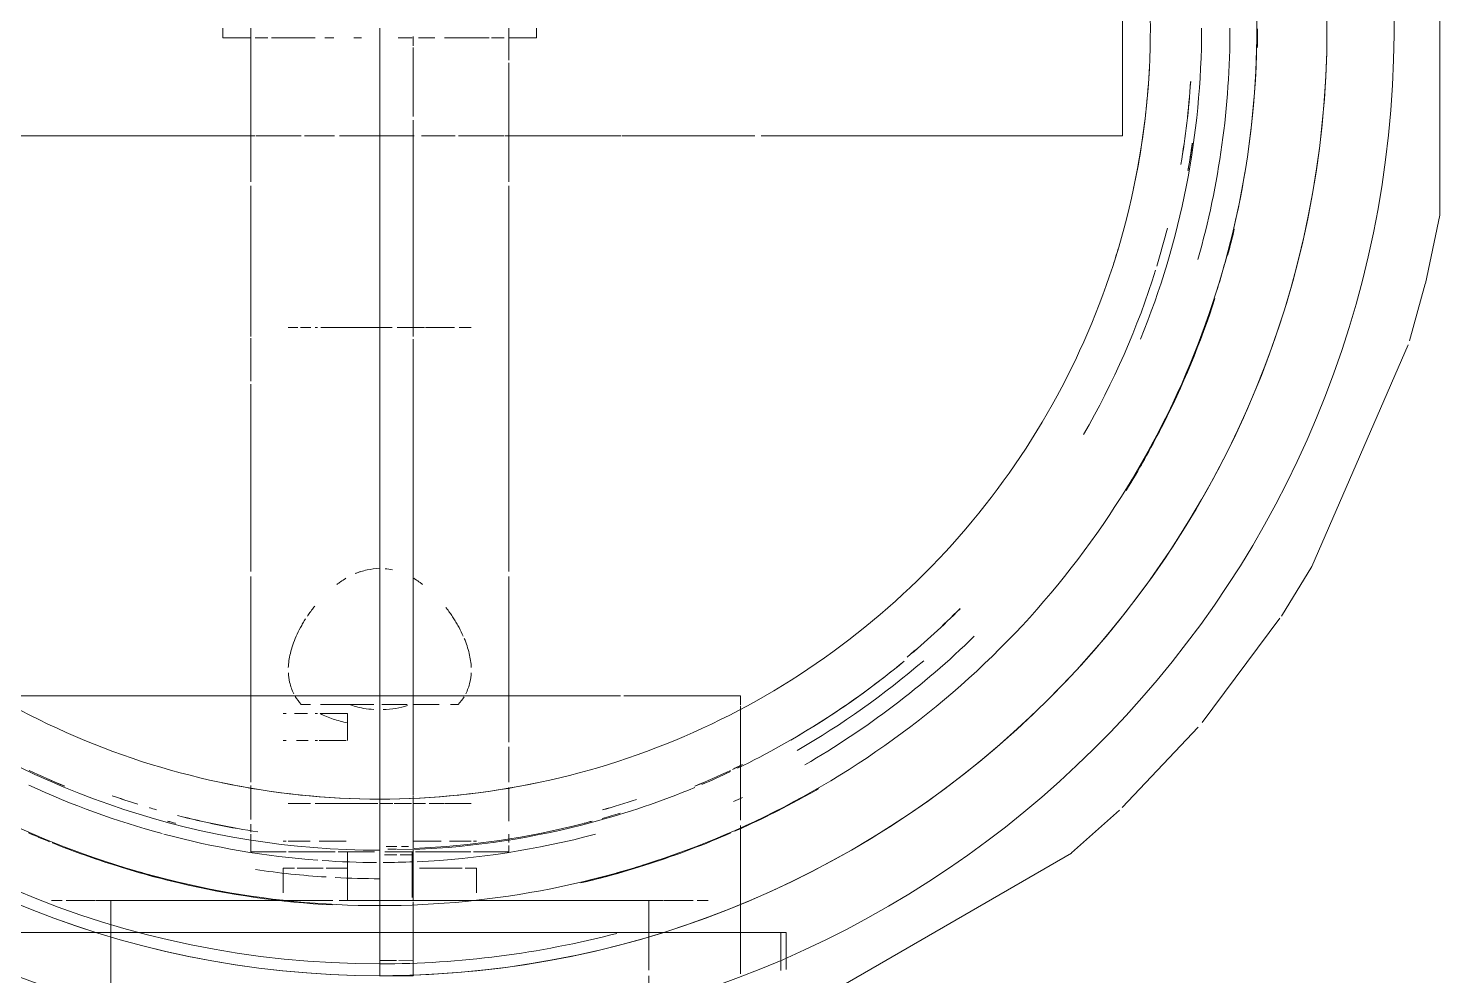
# Model space of a CAD drawing. Header units: metres. Extents: x 147 to 427, y -16 to 162.
# Drawn here: x 150.1101 to 150.2412, y 96.014 to 96.1019 of the extents above; entities that cross this region are included whole.
import ezdxf

# ---------------------------------------------------------------- set-up
doc = ezdxf.new("R2010")
doc.units = ezdxf.units.M
doc.layers.add('P-PIPE', color=7, linetype='Continuous', lineweight=5)
doc.layers.add('P-SANR-FIXT', color=7, linetype='Continuous', lineweight=5)

# ---------------------------------------------------------------- blocks, each defined once
blk = doc.blocks.new('Bomba Jacuzzi1 - 15B-T 1_1_2CV TRIF_220_380V _1 1_2CV_-2414014-RESERVATÓRIOS TÉRREO')
at = {"layer": 'P-SANR-FIXT', "color": 254, "lineweight": 15, "true_color": 0xd3d3d3}
for p, q in [((-0.084, 0.01653), (-0.084, 0.03775)), ((-0.088, 0), (-0.088, -0.00311)), ((-0.08635, -0.00311), (-0.088, -0.00311)), ((-0.088, -0.00311), (-0.088, -0.00311)), ((-0.084, -0.03775), (-0.084, -0.01653)), ((-0.084, -0.0335), (-0.07947, -0.0335)), ((-0.09397, -0.0342), (-0.07661, -0.06427)), ((-0.08753, -0.03725), (-0.084, -0.03725)), ((-0.08743, -0.03775), (-0.084, -0.03775)), ((-0.0766, -0.06428), (-0.07264, -0.06871)), ((-0.07239, -0.06897), (-0.06491, -0.07603)), ((-0.06447, -0.0764), (-0.0548, -0.08363)), ((-0.05461, -0.08376), (-0.05, -0.0866)), ((-0.05, -0.0866), (-0.0294, -0.09555)), ((-0.02904, -0.09566), (-0.02374, -0.09713)), ((-0.02371, -0.09714), (-0.01737, -0.09848))]:
    blk.add_line(p, q, dxfattribs=at)
at = {"layer": 'P-SANR-FIXT', "color": 7, "lineweight": 15, "true_color": 0xfafafa}
for p, q in [((-0.01, 0.03483), (-0.01, 0.03131)), ((-0.01, 0.03084), (-0.01, 0.02249)), ((-0.01, 0.0222), (-0.01, 0.01354)), ((-0.07392, 0.01198), (-0.07467, 0.01198)), ((-0.05094, 0.01198), (-0.062, 0.01198)), ((-0.03305, 0.01198), (-0.05047, 0.01198)), ((-0.02879, 0.01198), (-0.03278, 0.01198)), ((-0.01466, 0.01198), (-0.02865, 0.01198)), ((-0.01, 0.01198), (-0.01428, 0.01198)), ((-0.01, 0.01303), (-0.01, 0.01176)), ((-0.0765, 0.00669), (-0.0765, 0.00539)), ((-0.0755, 0.00757), (-0.0755, 0.00664)), ((-0.0765, 0.00501), (-0.0765, 0.00413)), ((-0.0765, 0.00388), (-0.0765, 0.0031)), ((-0.0765, 0.00102), (-0.0765, 0.003)), ((-0.0765, 0.00102), (-0.0765, 0.003)), ((-0.07899, 0), (-0.081, 0)), ((-0.07678, -0.00043), (-0.07678, -0.00158)), ((-0.0765, -0.00048), (-0.0765, -0.003)), ((-0.07678, -0.0019), (-0.07677, -0.003)), ((-0.078, -0.003), (-0.0786, -0.003)), ((-0.0765, -0.003), (-0.0771, -0.003)), ((-0.0765, -0.00332), (-0.0765, -0.00669)), ((-0.0755, -0.00664), (-0.0755, -0.00757)), ((-0.01, -0.01176), (-0.01, -0.01303)), ((-0.062, -0.01198), (-0.05094, -0.01198)), ((-0.05047, -0.01198), (-0.01466, -0.01198)), ((-0.01428, -0.01198), (-0.01, -0.01198)), ((-0.01, -0.01354), (-0.01, -0.0222)), ((-0.01, -0.02249), (-0.01, -0.02641)), ((-0.01, -0.02641), (-0.01, -0.03122)), ((-0.01, -0.03131), (-0.01, -0.03483)), ((-0.01, -0.03542), (-0.01, -0.03805)), ((-0.01, -0.03833), (-0.01, -0.04879)), ((-0.01, -0.04879), (-0.01, -0.05233)), ((-0.01, -0.05256), (-0.01, -0.05549))]:
    blk.add_line(p, q, dxfattribs=at)
at = {"layer": 'P-SANR-FIXT', "color": 254, "lineweight": 15, "true_color": 0xe9e9e9}
for p, q in [((-0.01, 0.03483), (-0.01, 0.01161)), ((-0.084, 0.03201), (-0.084, 0.02901)), ((-0.081, 0.0305), (-0.081, 0.0295)), ((-0.081, 0.0305), (-0.081, 0.0295)), ((-0.084, 0.02901), (-0.084, 0.02692)), ((-0.081, 0.02913), (-0.081, 0.02641)), ((-0.081, 0.02913), (-0.081, 0.02641)), ((-0.084, 0.02657), (-0.084, 0.02369)), ((-0.081, 0.02636), (-0.081, 0.02157)), ((-0.081, 0.02636), (-0.081, 0.02517)), ((-0.084, 0.02361), (-0.084, 0.01902)), ((-0.081, 0.02157), (-0.081, 0.01525)), ((-0.084, 0.01876), (-0.084, 0.01675)), ((-0.084, 0.01652), (-0.084, 0.00978)), ((-0.084, 0.00978), (-0.084, 0.01652)), ((-0.081, 0.01473), (-0.081, 0.00789)), ((-0.01, 0.01152), (-0.01, 0.0073)), ((-0.084, 0.00964), (-0.084, 0)), ((-0.084, 0), (-0.084, 0.00964)), ((-0.081, 0.00789), (-0.081, 0.00501)), ((-0.01, 0.00699), (-0.01, 0.0042)), ((-0.081, 0.00376), (-0.081, 0)), ((-0.01, 0.00373), (-0.01, 0)), ((-0.088, 0), (-0.088, -0.00002)), ((-0.0869, 0), (-0.088, 0)), ((-0.084, -0.00314), (-0.084, 0)), ((-0.062, -0.00314), (-0.062, 0)), ((-0.084, -0.00314), (-0.084, -0.00964)), ((-0.084, -0.00964), (-0.084, -0.00314)), ((-0.081, -0.00314), (-0.081, -0.00376)), ((-0.01, -0.00389), (-0.01, -0.00699)), ((-0.081, -0.00501), (-0.081, -0.00789)), ((-0.01, -0.0073), (-0.01, -0.01152)), ((-0.081, -0.00789), (-0.081, -0.01473)), ((-0.084, -0.00978), (-0.084, -0.01652)), ((-0.084, -0.01652), (-0.084, -0.00978)), ((-0.01, -0.01161), (-0.01, -0.0224)), ((-0.081, -0.01525), (-0.081, -0.02636)), ((-0.084, -0.01675), (-0.084, -0.01876)), ((-0.084, -0.01902), (-0.084, -0.02361)), ((-0.01, -0.02249), (-0.01, -0.03483)), ((-0.084, -0.02369), (-0.084, -0.02657)), ((-0.081, -0.02517), (-0.081, -0.02636)), ((-0.084, -0.02692), (-0.084, -0.02901)), ((-0.081, -0.02641), (-0.081, -0.02913)), ((-0.081, -0.02641), (-0.081, -0.02913)), ((-0.084, -0.02901), (-0.084, -0.03201)), ((-0.081, -0.0295), (-0.081, -0.0305)), ((-0.081, -0.0295), (-0.081, -0.0305)), ((-0.08784, -0.0335), (-0.084, -0.0335)), ((-0.084, -0.03293), (-0.084, -0.0335)), ((-0.084, -0.03376), (-0.084, -0.03598)), ((-0.084, -0.03598), (-0.084, -0.03376)), ((-0.01, -0.03542), (-0.01, -0.05662)), ((-0.084, -0.03676), (-0.084, -0.03725)), ((-0.084, -0.03725), (-0.084, -0.03676))]:
    blk.add_line(p, q, dxfattribs=at)
at = {"layer": 'P-SANR-FIXT', "color": 7, "lineweight": 15, "true_color": 0xefefef}
for p, q in [((-0.062, 0.03236), (-0.062, 0.0335)), ((-0.084, 0.03201), (-0.084, 0.03121)), ((-0.062, 0), (-0.062, 0.03236)), ((-0.084, 0.01644), (-0.084, 0.00982)), ((-0.084, 0.00968), (-0.084, 0)), ((-0.078, 0.00898), (-0.08031, 0.00898)), ((-0.078, 0.00898), (-0.078, 0.00871)), ((-0.078, 0.00898), (-0.078, 0.00871)), ((-0.078, 0.00868), (-0.078, 0.00792)), ((-0.081, 0.003), (-0.0786, 0.003)), ((-0.0869, 0), (-0.00001, 0)), ((-0.084, 0), (-0.084, -0.00314)), ((-0.084, -0.00314), (-0.084, 0)), ((-0.081, 0), (-0.081, -0.00311)), ((-0.081, 0), (-0.081, -0.00314)), ((-0.01, 0), (-0.01, -0.00319)), ((-0.08717, -0.00311), (-0.08657, -0.00311)), ((-0.084, -0.00311), (-0.08118, -0.00311)), ((-0.084, -0.00314), (-0.084, -0.00968)), ((-0.062, -0.02236), (-0.062, -0.00314)), ((-0.08031, -0.00898), (-0.078, -0.00898)), ((-0.078, -0.00792), (-0.078, -0.00868)), ((-0.078, -0.00871), (-0.078, -0.00898)), ((-0.078, -0.00871), (-0.078, -0.00898)), ((-0.084, -0.00982), (-0.084, -0.01644)), ((-0.062, -0.0335), (-0.062, -0.02266)), ((-0.084, -0.03121), (-0.084, -0.03201)), ((-0.084, -0.03612), (-0.084, -0.0337)), ((-0.084, -0.03755), (-0.084, -0.03646)), ((-0.01, -0.05662), (-0.01, -0.06818)), ((-0.01, -0.069), (0.01787, -0.069))]:
    blk.add_line(p, q, dxfattribs=at)
at = {"layer": 'P-SANR-FIXT', "color": 254, "lineweight": 15, "true_color": 0xe0e0e0}
for p, q in [((-0.062, 0), (-0.062, 0.0335)), ((-0.084, 0.03194), (-0.084, 0.02675)), ((-0.084, 0.02675), (-0.084, 0.03194)), ((-0.084, 0.02634), (-0.084, 0.0189)), ((-0.084, 0.0189), (-0.084, 0.02634)), ((-0.084, 0.01652), (-0.084, 0.01862)), ((-0.084, 0.01862), (-0.084, 0.01652)), ((-0.084, 0), (-0.084, 0.01653)), ((-0.081, 0.00501), (-0.081, 0.00437)), ((-0.088, 0), (-0.088, 0.00004)), ((-0.088, 0.00002), (-0.088, 0)), ((-0.088, 0), (-0.0869, 0)), ((-0.088, 0), (-0.088, 0)), ((-0.088, -0.00004), (-0.088, 0)), ((-0.088, -0.00311), (-0.08717, -0.00311)), ((-0.08118, -0.00311), (-0.08635, -0.00311)), ((-0.084, -0.01653), (-0.084, -0.00314)), ((-0.07127, -0.00311), (-0.08108, -0.00311)), ((-0.081, -0.00376), (-0.081, -0.00501)), ((-0.02888, -0.00311), (-0.07119, -0.00311)), ((-0.062, -0.02236), (-0.062, -0.00314)), ((-0.00854, -0.00311), (-0.02865, -0.00311)), ((-0.0018, -0.00311), (-0.00821, -0.00311)), ((-0.00078, -0.00311), (-0.00164, -0.00311)), ((-0.084, -0.01652), (-0.084, -0.01863)), ((-0.084, -0.01863), (-0.084, -0.01652)), ((-0.084, -0.0189), (-0.084, -0.02634)), ((-0.084, -0.02634), (-0.084, -0.0189)), ((-0.062, -0.0335), (-0.062, -0.02266)), ((-0.084, -0.02675), (-0.084, -0.03194)), ((-0.084, -0.03194), (-0.084, -0.02675)), ((-0.084, -0.03281), (-0.084, -0.03598)), ((-0.084, -0.03598), (-0.084, -0.03281)), ((-0.07947, -0.0335), (-0.07405, -0.0335)), ((-0.07357, -0.0335), (-0.06296, -0.0335)), ((-0.06288, -0.0335), (-0.062, -0.0335)), ((-0.084, -0.03676), (-0.084, -0.03725)), ((-0.084, -0.03725), (-0.084, -0.03676))]:
    blk.add_line(p, q, dxfattribs=at)
at = {"layer": 'P-SANR-FIXT', "color": 7, "lineweight": 15, "true_color": 0xf6f6f6}
for p, q in [((-0.084, 0.03116), (-0.084, 0.032)), ((-0.084, 0.03065), (-0.084, 0.02988)), ((-0.084, 0.02988), (-0.084, 0.03065)), ((-0.084, 0.02926), (-0.084, 0.02698)), ((-0.084, 0.02698), (-0.084, 0.02926)), ((-0.084, 0.02634), (-0.084, 0.02507)), ((-0.084, 0.02507), (-0.084, 0.02634)), ((-0.0765, 0.01198), (-0.0765, 0.0087)), ((-0.07485, 0.01198), (-0.07591, 0.01198)), ((-0.0765, 0.00871), (-0.0765, 0.00898)), ((-0.0765, 0.00847), (-0.0765, 0.00758)), ((-0.078, 0.00767), (-0.078, 0.00527)), ((-0.0765, 0.00756), (-0.0765, 0.00413)), ((-0.078, 0.00497), (-0.078, 0.003)), ((-0.081, 0.003), (-0.0786, 0.003)), ((-0.078, 0.003), (-0.0771, 0.003)), ((-0.0765, 0.003), (-0.0771, 0.003)), ((-0.0765, 0.00388), (-0.0765, 0.00048)), ((-0.08659, 0), (-0.08658, -0.00156)), ((-0.08635, -0.00311), (-0.084, -0.00311)), ((-0.0786, -0.003), (-0.078, -0.003)), ((-0.07859, -0.00311), (-0.07708, -0.00311)), ((-0.078, -0.003), (-0.0771, -0.003)), ((-0.078, -0.00368), (-0.078, -0.00767)), ((-0.0765, -0.00332), (-0.0765, -0.00758)), ((-0.0765, -0.00758), (-0.0765, -0.00847)), ((-0.0765, -0.0087), (-0.0765, -0.01198)), ((-0.0765, -0.00898), (-0.0765, -0.00871)), ((-0.07564, -0.01198), (-0.07485, -0.01198)), ((-0.084, -0.02507), (-0.084, -0.02634)), ((-0.084, -0.02634), (-0.084, -0.02507)), ((-0.084, -0.02698), (-0.084, -0.02926)), ((-0.084, -0.02926), (-0.084, -0.02698)), ((-0.084, -0.02988), (-0.084, -0.03071)), ((-0.084, -0.03071), (-0.084, -0.02988)), ((-0.084, -0.032), (-0.084, -0.03116)), ((-0.01, -0.06767), (-0.01, -0.069))]:
    blk.add_line(p, q, dxfattribs=at)
at = {"layer": 'P-SANR-FIXT', "color": 7, "lineweight": 15, "true_color": 0xf3f3f3}
for p, q in [((-0.084, 0.03194), (-0.084, 0.03113)), ((-0.084, 0.03113), (-0.084, 0.03194)), ((-0.084, 0.03069), (-0.084, 0.02978)), ((-0.084, 0.02901), (-0.084, 0.02711)), ((-0.084, 0.02657), (-0.084, 0.02512)), ((-0.07591, 0.01198), (-0.0765, 0.01198)), ((-0.0765, 0.01198), (-0.0765, 0.0087)), ((-0.078, 0.00868), (-0.078, 0.00792)), ((-0.0765, 0.00847), (-0.0765, 0.00758)), ((-0.078, 0.00767), (-0.078, 0.00527)), ((-0.078, 0.00497), (-0.078, 0.003)), ((-0.0786, 0.003), (-0.078, 0.003)), ((-0.0771, 0.003), (-0.078, 0.003)), ((-0.084, 0), (-0.084, -0.00314)), ((-0.062, -0.00314), (-0.062, 0)), ((-0.08658, -0.00178), (-0.08657, -0.00311)), ((-0.08075, -0.003), (-0.0786, -0.003)), ((-0.08072, -0.00311), (-0.07859, -0.00311)), ((-0.078, -0.00368), (-0.078, -0.00767)), ((-0.0765, -0.00758), (-0.0765, -0.00847)), ((-0.078, -0.00792), (-0.078, -0.00868)), ((-0.0765, -0.0087), (-0.0765, -0.01198)), ((-0.0765, -0.01198), (-0.07591, -0.01198)), ((-0.084, -0.02512), (-0.084, -0.02657)), ((-0.084, -0.02711), (-0.084, -0.02901)), ((-0.084, -0.02978), (-0.084, -0.03076)), ((-0.084, -0.03113), (-0.084, -0.03194)), ((-0.084, -0.03194), (-0.084, -0.03113)), ((-0.01, -0.06818), (-0.01, -0.069))]:
    blk.add_line(p, q, dxfattribs=at)
at = {"layer": 'P-SANR-FIXT', "color": 7, "lineweight": 15, "true_color": 0xf8f8f8}
for p, q in [((-0.084, 0.02988), (-0.084, 0.03067)), ((-0.084, 0.02693), (-0.084, 0.02925)), ((-0.084, 0.0251), (-0.084, 0.02638)), ((-0.0755, 0.00898), (-0.0755, 0.00871)), ((-0.0755, 0.0085), (-0.0755, 0.00825)), ((-0.0755, 0.0085), (-0.0755, 0.00825)), ((-0.0755, 0.00825), (-0.0755, 0.00647)), ((-0.0755, 0.00825), (-0.0755, 0.00647)), ((-0.0755, 0.00792), (-0.0755, 0.00664)), ((-0.0765, 0.00756), (-0.0765, 0.00669)), ((-0.0765, 0.00539), (-0.0765, 0.00755)), ((-0.0765, 0.00539), (-0.0765, 0.00755)), ((-0.0765, 0.00413), (-0.0765, 0.00497)), ((-0.0765, 0.00413), (-0.0765, 0.00497)), ((-0.0786, 0.003), (-0.078, 0.003)), ((-0.0771, 0.003), (-0.0765, 0.003)), ((-0.0765, 0.00311), (-0.0765, 0.00388)), ((-0.0765, 0.00311), (-0.0765, 0.00388)), ((-0.0765, 0.003), (-0.0765, 0.00048)), ((-0.08149, 0), (-0.084, 0)), ((-0.0765, -0.00048), (-0.0765, -0.0031)), ((-0.0786, -0.003), (-0.08075, -0.003)), ((-0.0771, -0.003), (-0.078, -0.003)), ((-0.0771, -0.003), (-0.0765, -0.003)), ((-0.0765, -0.00757), (-0.0765, -0.00332)), ((-0.0765, -0.00664), (-0.0765, -0.00332)), ((-0.0755, -0.00647), (-0.0755, -0.00752)), ((-0.0755, -0.00647), (-0.0755, -0.00752)), ((-0.0765, -0.00757), (-0.0765, -0.00664)), ((-0.0765, -0.00669), (-0.0765, -0.00758)), ((-0.0755, -0.00664), (-0.0755, -0.00792)), ((-0.0755, -0.00752), (-0.0755, -0.0085)), ((-0.0755, -0.00752), (-0.0755, -0.00825)), ((-0.0755, -0.00825), (-0.0755, -0.0085)), ((-0.0755, -0.00871), (-0.0755, -0.00898)), ((-0.084, -0.02638), (-0.084, -0.0251)), ((-0.084, -0.02925), (-0.084, -0.02693)), ((-0.084, -0.03074), (-0.084, -0.02988)), ((-0.01, -0.05549), (-0.01, -0.05737)), ((-0.01, -0.05781), (-0.01, -0.06745))]:
    blk.add_line(p, q, dxfattribs=at)
at = {"layer": 'P-SANR-FIXT', "color": 7, "lineweight": 15, "true_color": 0xfbfbfb}
for p, q in [((-0.00001, 0.01457), (-0.0009, 0.01457)), ((-0.0009, 0.01457), (-0.0009, 0.01198)), ((-0.07034, 0.01198), (-0.0735, 0.01198)), ((-0.062, 0.01198), (-0.07002, 0.01198)), ((-0.00001, 0.01198), (-0.01, 0.01198)), ((-0.01, 0.0115), (-0.01, 0.0073)), ((-0.0278, 0.0085), (-0.0278, 0.00762)), ((-0.0278, 0.0085), (-0.0278, 0.00762)), ((-0.0278, 0.00736), (-0.0278, 0.00641)), ((-0.0278, 0.00736), (-0.0278, 0.00641)), ((-0.01, 0.00699), (-0.01, 0.0042)), ((-0.0755, 0.00563), (-0.0755, 0.00311)), ((-0.0755, 0.00563), (-0.0755, 0.00482)), ((-0.0755, 0.00563), (-0.0755, 0.00311)), ((-0.0278, 0.0058), (-0.0278, 0.006)), ((-0.0278, 0.0058), (-0.0278, 0.006)), ((-0.0278, 0.00548), (-0.0278, 0.0022)), ((-0.0755, 0.00482), (-0.0755, 0.00311)), ((-0.0278, 0.00311), (-0.0278, 0.0052)), ((-0.0278, 0.00311), (-0.0278, 0.0052)), ((-0.0765, 0.00102), (-0.0765, 0.003)), ((-0.0765, 0.003), (-0.0765, 0.00103)), ((-0.0278, 0.00199), (-0.0278, 0.003)), ((-0.0278, 0.00199), (-0.0278, 0.003)), ((-0.01, 0.00373), (-0.01, 0)), ((-0.0278, 0.00198), (-0.0278, 0)), ((-0.0278, 0), (-0.0278, 0.00133)), ((-0.07749, 0), (-0.07899, 0)), ((-0.0765, -0.003), (-0.0765, -0.00102)), ((-0.0765, -0.003), (-0.0765, -0.00102)), ((-0.07626, -0.00151), (-0.07625, -0.00074)), ((-0.07627, -0.003), (-0.07626, -0.00158)), ((-0.0755, -0.00312), (-0.0755, -0.0057)), ((-0.0755, -0.00312), (-0.0755, -0.00482)), ((-0.0755, -0.00312), (-0.0755, -0.00497)), ((-0.0278, -0.00416), (-0.0278, -0.00312)), ((-0.0278, -0.00416), (-0.0278, -0.00312)), ((-0.0278, -0.00314), (-0.0278, -0.00416)), ((-0.01, -0.00389), (-0.01, -0.00699)), ((-0.0755, -0.00482), (-0.0755, -0.0057)), ((-0.0755, -0.00497), (-0.0755, -0.0057)), ((-0.0278, -0.0058), (-0.0278, -0.00424)), ((-0.0278, -0.006), (-0.0278, -0.00424)), ((-0.0278, -0.00425), (-0.0278, -0.00599)), ((-0.0278, -0.006), (-0.0278, -0.0058)), ((-0.0278, -0.00601), (-0.0278, -0.00695)), ((-0.0278, -0.00601), (-0.0278, -0.00695)), ((-0.0278, -0.00739), (-0.0278, -0.0085)), ((-0.0278, -0.00739), (-0.0278, -0.00821)), ((-0.01, -0.0073), (-0.01, -0.01152)), ((-0.0278, -0.00821), (-0.0278, -0.0085)), ((-0.07365, -0.01198), (-0.07053, -0.01198)), ((-0.07002, -0.01198), (-0.06675, -0.01198)), ((-0.0663, -0.01198), (-0.062, -0.01198)), ((-0.01, -0.01198), (-0.00321, -0.01198)), ((-0.00296, -0.01198), (-0.00001, -0.01198)), ((-0.0009, -0.01198), (-0.0009, -0.01457)), ((-0.0009, -0.01457), (-0.00001, -0.01457))]:
    blk.add_line(p, q, dxfattribs=at)
at = {"layer": 'P-SANR-FIXT', "color": 7, "lineweight": 15, "true_color": 0xfcfcfc}
for p, q in [((-0.0009, 0.01198), (-0.0009, 0.01457)), ((-0.0009, 0.01457), (-0.00001, 0.01457)), ((-0.0009, 0.01157), (-0.0009, 0.01039)), ((-0.0009, 0.01039), (-0.0009, 0.01157)), ((-0.0009, 0.01006), (-0.0009, 0.00849)), ((-0.0009, 0.00849), (-0.0009, 0.01006)), ((-0.072, 0.0085), (-0.072, 0.00736)), ((-0.072, 0.0085), (-0.072, 0.00643)), ((-0.06616, 0.00871), (-0.06616, 0.00898)), ((-0.06366, 0.00898), (-0.06366, 0.00871)), ((-0.06366, 0.00898), (-0.06366, 0.00871)), ((-0.06366, 0.00792), (-0.06366, 0.00673)), ((-0.06366, 0.00792), (-0.06366, 0.00673)), ((-0.0009, 0.00844), (-0.0009, 0.006)), ((-0.0009, 0.006), (-0.0009, 0.00844)), ((-0.072, 0.00736), (-0.072, 0.00643)), ((-0.06616, 0.00664), (-0.06616, 0.00775)), ((-0.06616, 0.00664), (-0.06616, 0.00775)), ((-0.0628, 0.00649), (-0.0628, 0.00729)), ((-0.0755, 0.00563), (-0.0755, 0.00497)), ((-0.072, 0.0058), (-0.072, 0.006)), ((-0.072, 0.0058), (-0.072, 0.006)), ((-0.072, 0.00584), (-0.072, 0.00018)), ((-0.072, 0.00582), (-0.072, 0.00425)), ((-0.072, 0.0052), (-0.072, 0.0058)), ((-0.072, 0.00311), (-0.072, 0.0058)), ((-0.06616, 0.0058), (-0.06616, 0.006)), ((-0.06616, 0.0058), (-0.06616, 0.006)), ((-0.06616, 0.00497), (-0.06616, 0.00564)), ((-0.06366, 0.006), (-0.06366, 0.0058)), ((-0.06366, 0.006), (-0.06366, 0.0058)), ((-0.06366, 0.00551), (-0.06366, 0.00432)), ((-0.0628, 0.00314), (-0.0628, 0.00551)), ((-0.0755, 0.00483), (-0.0755, 0.00311)), ((-0.072, 0.00424), (-0.072, 0.0052)), ((-0.072, 0.00425), (-0.072, 0.00313)), ((-0.072, 0.00311), (-0.072, 0.00424)), ((-0.06616, 0.00311), (-0.06616, 0.0052)), ((-0.06616, 0.00424), (-0.06616, 0.0052)), ((-0.06616, 0.00427), (-0.06616, 0.00497)), ((-0.06616, 0.00311), (-0.06616, 0.00497)), ((-0.06616, 0.00311), (-0.06616, 0.00424)), ((-0.06616, 0.00311), (-0.06616, 0.00413)), ((-0.06366, 0.0052), (-0.06366, 0.00311)), ((-0.06366, 0.0052), (-0.06366, 0.00311)), ((-0.06366, 0.00497), (-0.06366, 0.00427)), ((-0.06366, 0.00497), (-0.06366, 0.00311)), ((-0.06366, 0.00432), (-0.06366, 0.0031)), ((-0.06366, 0.00413), (-0.06366, 0.00311)), ((-0.0278, 0.00425), (-0.0278, 0.0041)), ((-0.0009, 0.0051), (-0.0009, 0.00426)), ((-0.0009, 0.00426), (-0.0009, 0.0051)), ((-0.072, 0.00303), (-0.072, 0.00156)), ((-0.072, 0.00155), (-0.072, 0.003)), ((-0.072, 0.00155), (-0.072, 0.003)), ((-0.06366, 0.003), (-0.06616, 0.003)), ((-0.06616, 0.003), (-0.06366, 0.003)), ((-0.06616, 0.003), (-0.06366, 0.003)), ((-0.06366, 0.003), (-0.06616, 0.003)), ((-0.06366, 0.003), (-0.06453, 0.003)), ((-0.0628, 0.00217), (-0.0628, 0.00313)), ((-0.0628, 0.00287), (-0.0628, 0.00148)), ((-0.0278, 0.00303), (-0.0278, 0.0022)), ((-0.072, 0.00136), (-0.072, 0.00018)), ((-0.072, 0.00018), (-0.072, 0.00135)), ((-0.072, 0.00018), (-0.072, 0.00135)), ((-0.0628, 0.00056), (-0.0628, 0.00217)), ((-0.0628, 0.00148), (-0.0628, 0.00056)), ((-0.0278, 0.00132), (-0.0278, 0)), ((-0.0278, -0.00113), (-0.0278, 0.00131)), ((-0.0009, 0.00169), (-0.0009, 0.0024)), ((-0.0009, 0.0017), (-0.0009, 0.0024)), ((-0.084, 0), (-0.08659, 0)), ((-0.07678, 0), (-0.07749, 0)), ((-0.076, 0), (-0.07625, 0)), ((-0.07375, 0), (-0.07549, 0)), ((-0.07549, 0), (-0.07375, 0)), ((-0.07375, 0), (-0.07549, 0)), ((-0.072, 0), (-0.07365, 0)), ((-0.07365, 0), (-0.072, 0)), ((-0.072, 0), (-0.07365, 0)), ((-0.072, 0), (-0.072, -0.00119)), ((-0.072, -0.00108), (-0.072, 0)), ((-0.072, 0), (-0.072, -0.00109)), ((-0.072, -0.00108), (-0.072, 0)), ((-0.062, 0), (-0.0716, 0)), ((-0.0716, 0), (-0.062, 0)), ((-0.062, 0), (-0.0716, 0)), ((-0.0585, 0), (-0.062, 0)), ((-0.062, 0), (-0.0585, 0)), ((-0.0585, 0), (-0.062, 0)), ((-0.05016, 0), (-0.05832, 0)), ((-0.05832, 0), (-0.01, 0)), ((-0.01, 0), (-0.05832, 0)), ((-0.01, 0), (-0.05016, 0)), ((-0.00001, 0), (-0.01, 0)), ((-0.01, 0), (-0.00001, 0)), ((-0.00001, 0), (-0.01, 0)), ((-0.01, 0), (-0.01, -0.00319)), ((-0.0765, -0.003), (-0.0765, -0.00102)), ((-0.0765, -0.00103), (-0.0765, -0.003)), ((-0.076, -0.00058), (-0.076, -0.00158)), ((-0.072, 0), (-0.072, -0.0012)), ((-0.072, 0), (-0.072, -0.00109)), ((-0.072, -0.00119), (-0.072, 0)), ((-0.072, -0.00119), (-0.072, 0)), ((-0.0628, -0.00217), (-0.0628, -0.00018)), ((-0.0628, -0.00018), (-0.0628, -0.00256)), ((-0.0278, 0), (-0.0278, -0.00114)), ((-0.0278, 0), (-0.0278, -0.00067)), ((-0.0278, -0.00113), (-0.0278, 0)), ((-0.076, -0.00201), (-0.076, -0.00266)), ((-0.072, -0.00213), (-0.072, -0.00135)), ((-0.072, -0.00136), (-0.072, -0.0022)), ((-0.072, -0.00292), (-0.072, -0.00155)), ((-0.072, -0.00292), (-0.072, -0.00155)), ((-0.072, -0.00158), (-0.072, -0.00292)), ((-0.072, -0.00293), (-0.072, -0.00229)), ((-0.072, -0.00229), (-0.072, -0.00292)), ((-0.072, -0.00293), (-0.072, -0.00229)), ((-0.072, -0.00229), (-0.072, -0.00294)), ((-0.072, -0.00229), (-0.072, -0.00294)), ((-0.0278, -0.00161), (-0.0278, -0.00313)), ((-0.0278, -0.003), (-0.0278, -0.00161)), ((-0.0278, -0.003), (-0.0278, -0.00161)), ((-0.0009, -0.0024), (-0.0009, -0.0017)), ((-0.0009, -0.0024), (-0.0009, -0.003)), ((-0.0009, -0.003), (-0.0009, -0.0024)), ((-0.07627, -0.00311), (-0.076, -0.00311)), ((-0.0755, -0.00312), (-0.0755, -0.00483)), ((-0.07485, -0.00311), (-0.07421, -0.00311)), ((-0.07485, -0.00311), (-0.07421, -0.00311)), ((-0.07421, -0.00311), (-0.07485, -0.00311)), ((-0.07265, -0.00311), (-0.07127, -0.00311)), ((-0.07265, -0.00311), (-0.072, -0.00311)), ((-0.072, -0.00311), (-0.07265, -0.00311)), ((-0.072, -0.00311), (-0.07127, -0.00311)), ((-0.07127, -0.00311), (-0.072, -0.00311)), ((-0.072, -0.00424), (-0.072, -0.00312)), ((-0.072, -0.00424), (-0.072, -0.00312)), ((-0.072, -0.00314), (-0.072, -0.00425)), ((-0.072, -0.00314), (-0.072, -0.00424)), ((-0.07119, -0.00311), (-0.062, -0.00311)), ((-0.07119, -0.00311), (-0.062, -0.00311)), ((-0.062, -0.00311), (-0.07119, -0.00311)), ((-0.0628, -0.00551), (-0.0628, -0.00314)), ((-0.062, -0.00311), (-0.05116, -0.00311)), ((-0.062, -0.00311), (-0.02888, -0.00311)), ((-0.02888, -0.00311), (-0.062, -0.00311)), ((-0.05116, -0.00311), (-0.02888, -0.00311)), ((-0.02865, -0.00311), (-0.01, -0.00311)), ((-0.02865, -0.00311), (-0.01, -0.00311)), ((-0.01, -0.00311), (-0.02865, -0.00311)), ((-0.0278, -0.00351), (-0.0278, -0.00416)), ((-0.01, -0.00311), (-0.00854, -0.00311)), ((-0.01, -0.00311), (-0.00854, -0.00311)), ((-0.00854, -0.00311), (-0.01, -0.00311)), ((-0.00821, -0.00311), (-0.00277, -0.00311)), ((-0.00821, -0.00311), (-0.0018, -0.00311)), ((-0.0018, -0.00311), (-0.00821, -0.00311)), ((-0.00246, -0.00311), (-0.0018, -0.00311)), ((-0.00164, -0.00311), (-0.0009, -0.00311)), ((-0.00164, -0.00311), (-0.00083, -0.00311)), ((-0.00083, -0.00311), (-0.00164, -0.00311)), ((-0.0009, -0.00361), (-0.0009, -0.00424)), ((-0.0009, -0.00424), (-0.0009, -0.00361)), ((-0.0755, -0.00497), (-0.0755, -0.0057)), ((-0.072, -0.00458), (-0.072, -0.00584)), ((-0.072, -0.00458), (-0.072, -0.00582)), ((-0.072, -0.0052), (-0.072, -0.00459)), ((-0.072, -0.0052), (-0.072, -0.00459)), ((-0.072, -0.0058), (-0.072, -0.0052)), ((-0.072, -0.0058), (-0.072, -0.0052)), ((-0.0278, -0.00464), (-0.0278, -0.00524)), ((-0.0009, -0.00427), (-0.0009, -0.0051)), ((-0.0009, -0.0051), (-0.0009, -0.00427)), ((-0.072, -0.006), (-0.072, -0.0058)), ((-0.072, -0.006), (-0.072, -0.0058)), ((-0.072, -0.00606), (-0.072, -0.00736)), ((-0.072, -0.00606), (-0.072, -0.0085)), ((-0.0009, -0.00602), (-0.0009, -0.00847)), ((-0.0009, -0.00847), (-0.0009, -0.00602)), ((-0.072, -0.00736), (-0.072, -0.00821)), ((-0.0628, -0.00729), (-0.0628, -0.00661)), ((-0.072, -0.00821), (-0.072, -0.0085)), ((-0.0009, -0.00849), (-0.0009, -0.01017)), ((-0.0009, -0.01017), (-0.0009, -0.00849)), ((-0.0009, -0.01039), (-0.0009, -0.01157)), ((-0.0009, -0.01157), (-0.0009, -0.01039)), ((-0.0009, -0.01457), (-0.0009, -0.01198)), ((-0.00001, -0.01457), (-0.0009, -0.01457))]:
    blk.add_line(p, q, dxfattribs=at)
at = {"layer": 'P-SANR-FIXT', "color": 9, "lineweight": 15, "true_color": 0xc0c0c0}
blk.add_line((-0.01736, -0.09848), (0.01736, -0.09848), dxfattribs=at)
at = {"layer": 'P-SANR-FIXT', "color": 254, "lineweight": 15, "true_color": 0xd3d3d3}
for radius, start, end in [(0.0869, 360, 180), (0.08149, 162.4909, 166.5096), (0.0716, 168.2036, 180), (0.0869, 180, 194.675), (0.0716, 180, 191.7964), (0.08149, 193.4904, 197.5091), (0.08155, 204.4517, 207.0618), (0.0716, 252.0639, 253.7053), (0.0716, 258.0084, 263.8318), (0.0716, 264.1198, 267.5888), (0.08155, 242.9384, 252.0619), (0.08149, 252.4911, 256.5101)]:
    blk.add_arc((0, 0), radius, start, end, dxfattribs=at)
at = {"layer": 'P-SANR-FIXT', "color": 254, "lineweight": 15, "true_color": 0xe0e0e0}
for radius, start, end in [(0.0869, 360, 180), (0.07635, 36.5191, 180), (0.07635, 360, 112.2372), (0.08155, 156.4188, 157.89), (0.08155, 158.0965, 162.0617), (0.08155, 166.7679, 176.9156), (0.0869, 180, 194.675), (0.08155, 197.9383, 203.5812), (0.08155, 203.8552, 204.4517), (0.08155, 204.4517, 207.0618), (0.07635, 205.8068, 219.6427), (0.08155, 238.2323, 242.9384), (0.08155, 242.9384, 252.0619), (0.08155, 268.7112, 269.9493)]:
    blk.add_arc((0, 0), radius, start, end, dxfattribs=at)
at = {"layer": 'P-SANR-FIXT', "color": 254, "lineweight": 15, "true_color": 0xe9e9e9}
for radius, start, end in [(0.08155, 156.4188, 157.89), (0.08155, 158.0965, 162.0617), (0.08155, 162.0617, 166.7679), (0.08155, 166.7679, 176.9156), (0.07635, 182.4129, 195), (0.08155, 193.2321, 195), (0.07635, 195, 202.5358), (0.08155, 195, 197.9383), (0.08155, 197.9383, 203.5812), (0.07635, 203.0837, 205.2619), (0.08155, 203.8552, 204.4517), (0.08155, 207.0618, 210), (0.07635, 210, 219.6427), (0.08155, 240, 242.9384), (0.07635, 247.7628, 270), (0.07899, 254.2123, 270.0051), (0.08155, 255, 256.7684), (0.08155, 268.7112, 269.9493)]:
    blk.add_arc((0, 0), radius, start, end, dxfattribs=at)
at = {"layer": 'P-SANR-FIXT', "color": 7, "lineweight": 15, "true_color": 0xf3f3f3}
for radius, start, end in [(0.07749, 155.1258, 164.8764), (0.07749, 165, 175.7464), (0.07899, 171.5914, 176.3768), (0.07749, 176.0397, 179.7784), (0.07899, 176.9956, 180), (0.07749, 182.5663, 195), (0.07899, 204.5862, 205.2637), (0.07749, 210.0251, 220.7034)]:
    blk.add_arc((0, 0), radius, start, end, dxfattribs=at)
at = {"layer": 'P-SANR-FIXT', "color": 7, "lineweight": 15, "true_color": 0xf6f6f6}
for radius, start, end in [(0.07749, 155.1258, 164.8764), (0.07749, 165, 175.7464), (0.07749, 176.0397, 179.7784), (0.07749, 180.2216, 182.326), (0.07749, 182.5663, 195), (0.07624, 219.9873, 225), (0.07624, 260.0127, 261.9433)]:
    blk.add_arc((0, 0), radius, start, end, dxfattribs=at)
at = {"layer": 'P-SANR-FIXT', "color": 7, "lineweight": 15, "true_color": 0xf8f8f8}
for radius, start, end in [(0.07625, 154.7018, 157.4317), (0.07625, 165, 165.5856), (0.07749, 180.2216, 182.326), (0.07625, 182.3986, 194.3638), (0.07624, 194.4144, 195), (0.07624, 195.7289, 197.0416), (0.07624, 202.5683, 205.2982), (0.07624, 205.4536, 206.2294), (0.07625, 219.9873, 225), (0.07549, 252.9636, 255.7559), (0.07549, 260.353, 266.2366), (0.07625, 260.0127, 261.9433)]:
    blk.add_arc((0, 0), radius, start, end, dxfattribs=at)
at = {"layer": 'P-SANR-FIXT', "color": 7, "lineweight": 15, "true_color": 0xfafafa}
for radius, start, end in [(0.07624, 154.7018, 157.4317), (0.0755, 160.7757, 162.6771), (0.0755, 163.5273, 164.043), (0.07624, 165, 165.5856), (0.0755, 165.5962, 171.3766), (0.07625, 182.3986, 194.3638), (0.07625, 194.4144, 195), (0.07625, 195.7289, 197.0416), (0.07549, 195.9057, 198.4176), (0.07625, 202.5683, 205.2982), (0.07625, 205.4536, 206.2294), (0.0755, 240, 252.6771), (0.0755, 260.353, 266.2366)]:
    blk.add_arc((0, 0), radius, start, end, dxfattribs=at)
at = {"layer": 'P-SANR-FIXT', "color": 7, "lineweight": 15, "true_color": 0xefefef}
for radius, start, end in [(0.08155, 162.0617, 166.7679), (0.07899, 171.5914, 176.3768), (0.07899, 176.9956, 180), (0.08155, 193.2321, 197.9383), (0.07635, 203.0837, 205.2619), (0.07899, 204.5862, 205.2637), (0.07749, 210.0251, 220.7034), (0.07899, 210.0021, 224.369), (0.07899, 268.7379, 270.0051)]:
    blk.add_arc((0, 0), radius, start, end, dxfattribs=at)
at = {"layer": 'P-SANR-FIXT', "color": 7, "lineweight": 15, "true_color": 0xfbfbfb}
for radius, start, end in [(0.07549, 160.7757, 162.6771), (0.07549, 163.5273, 164.043), (0.07549, 165.5962, 171.3766), (0.0755, 195.9057, 198.4176)]:
    blk.add_arc((0, 0), radius, start, end, dxfattribs=at)
at = {"layer": 'P-SANR-FIXT', "color": 9, "lineweight": 15, "true_color": 0xc0c0c0}
blk.add_arc((0, 0), 0.08149, 256.5101, 270, dxfattribs=at)
for start_param, end_param in [(4.824541, 7.853982), (1.570796, 4.600202)]:
    blk.add_ellipse((-0.00001, 0), major_axis=(0, 0.09424), ratio=1, start_param=start_param, end_param=end_param, dxfattribs=at)
at = {"layer": 'P-SANR-FIXT', "color": 254, "lineweight": 15, "true_color": 0xd3d3d3}
for start_param, end_param in [(4.712389, 7.853577), (4.712389, 7.853779), (1.571201, 4.712389), (1.606865, 4.67632)]:
    blk.add_ellipse((0, 0), major_axis=(0, 0.088), ratio=1, start_param=start_param, end_param=end_param, dxfattribs=at)
at = {"layer": 'P-SANR-FIXT', "color": 254, "lineweight": 15, "true_color": 0xe0e0e0}
blk.add_ellipse((0, 0), major_axis=(0, 0.088), ratio=1, start_param=1.570999, end_param=1.606865, dxfattribs=at)
at = {"layer": 'P-SANR-FIXT', "color": 9, "lineweight": 15, "true_color": 0xc0c0c0}
for points, knots in [([(-0.08149, 0), (-0.08149, 0.00533), (-0.08044, 0.016), (-0.07577, 0.03139), (-0.06819, 0.04557), (-0.05799, 0.05799), (-0.04556, 0.06819), (-0.02666, 0.0783), (0, 0.08361), (0.032, 0.07725), (0.05912, 0.05912), (0.07725, 0.03199), (0.08149, 0.01066), (0.08149, 0)], [-1, -1, -1, -1, -0.9375, -0.875, -0.8125, -0.75, -0.6875, -0.625, -0.5, -0.375, -0.25, -0.125, 0, 0, 0, 0]), ([(0.0716, 0), (0.0716, 0.005), (0.07055, 0.01499), (0.06589, 0.02933), (0.05835, 0.04239), (0.04826, 0.0536), (0.03606, 0.06246), (0.02229, 0.06859), (0.00262, 0.07278), (-0.02278, 0.07012), (-0.04933, 0.05479), (-0.06735, 0.02999), (-0.0716, 0.01), (-0.0716, 0)], [-1, -1, -1, -1, -0.933333, -0.866667, -0.8, -0.733333, -0.666667, -0.6, -0.533333, -0.4, -0.266667, -0.133333, 0, 0, 0, 0]), ([(0.08149, 0), (0.08149, -0.00533), (0.08044, -0.016), (0.07577, -0.03138), (0.06819, -0.04556), (0.058, -0.05799), (0.04557, -0.06819), (0.02666, -0.0783), (0, -0.08361), (-0.032, -0.07725), (-0.05912, -0.05912), (-0.07725, -0.032), (-0.08149, -0.01067), (-0.08149, 0)], [-1, -1, -1, -1, -0.9375, -0.875, -0.8125, -0.75, -0.6875, -0.625, -0.5, -0.375, -0.25, -0.125, 0, 0, 0, 0]), ([(-0.0716, 0), (-0.0716, -0.005), (-0.07055, -0.015), (-0.06589, -0.02934), (-0.05835, -0.04239), (-0.04826, -0.0536), (-0.03606, -0.06246), (-0.02229, -0.06859), (-0.00262, -0.07278), (0.02278, -0.07012), (0.04933, -0.05479), (0.06735, -0.02998), (0.0716, -0.00999), (0.0716, 0)], [-1, -1, -1, -1, -0.933333, -0.866667, -0.8, -0.733333, -0.666667, -0.6, -0.533333, -0.4, -0.266667, -0.133333, 0, 0, 0, 0])]:
    blk.add_open_spline(points, degree=3, knots=knots, dxfattribs=at)
at = {"layer": 'P-SANR-FIXT', "color": 7, "lineweight": 15, "true_color": 0xfbfbfb}
for points, knots in [([(-0.05986, 0.00849), (-0.06017, 0.00848), (-0.06084, 0.00839), (-0.06148, 0.00816), (-0.06183, 0.00798)], [-0.9276326, -0.9276326, -0.9276326, -0.9276326, -0.6666667, -0.3333333, -0.3333333, -0.3333333, -0.3333333]), ([(-0.05486, 0.00689), (-0.05499, 0.00698), (-0.05526, 0.00714), (-0.0558, 0.00745), (-0.05674, 0.00791), (-0.058, 0.00834), (-0.05896, 0.00848), (-0.05939, 0.0085)], [-0.4285714, -0.4285714, -0.4285714, -0.4285714, -0.3928571, -0.3571429, -0.2857143, -0.1428571, -0.0205137, -0.0205137, -0.0205137, -0.0205137]), ([(-0.05367, 0.00604), (-0.0538, 0.00614), (-0.05406, 0.00634), (-0.05438, 0.00657), (-0.05456, 0.00669), (-0.0546, 0.00672)], [-0.53571429, -0.53571429, -0.53571429, -0.53571429, -0.5, -0.46428571, -0.45169645, -0.45169645, -0.45169645, -0.45169645]), ([(-0.05486, -0.00689), (-0.05473, -0.00681), (-0.05446, -0.00663), (-0.05411, -0.00638), (-0.05389, -0.00621), (-0.05381, -0.00615)], [-0.57142857, -0.57142857, -0.57142857, -0.57142857, -0.53571429, -0.5, -0.4768742, -0.4768742, -0.4768742, -0.4768742]), ([(-0.05939, -0.0085), (-0.05896, -0.00848), (-0.05806, -0.00835), (-0.05714, -0.00804), (-0.05667, -0.00785)], [-0.9794863, -0.9794863, -0.9794863, -0.9794863, -0.8571429, -0.7316803, -0.7316803, -0.7316803, -0.7316803]), ([(-0.05647, -0.00776), (-0.0562, -0.00764), (-0.0558, -0.00745), (-0.05526, -0.00714), (-0.05499, -0.00698), (-0.05486, -0.00689)], [-0.7142857, -0.7142857, -0.7142857, -0.7142857, -0.6428571, -0.6071429, -0.5714286, -0.5714286, -0.5714286, -0.5714286]), ([(-0.06183, -0.00798), (-0.06148, -0.00816), (-0.06084, -0.00839), (-0.06017, -0.00848), (-0.05986, -0.00849)], [-0.6666667, -0.6666667, -0.6666667, -0.6666667, -0.3333333, -0.0723674, -0.0723674, -0.0723674, -0.0723674])]:
    blk.add_open_spline(points, degree=3, knots=knots, dxfattribs=at)
at = {"layer": 'P-SANR-FIXT', "color": 7, "lineweight": 15, "true_color": 0xfcfcfc}
for points in [[(-0.06206, 0.00785), (-0.06232, 0.00769), (-0.06256, 0.00751), (-0.0628, 0.00729)], [(-0.0628, 0.00729), (-0.0628, 0.00701), (-0.0628, 0.00672), (-0.0628, 0.00644)], [(-0.06366, 0.00553), (-0.06385, 0.00516), (-0.06401, 0.00476), (-0.06416, 0.00433)], [(-0.06366, 0.003), (-0.06366, 0.00342), (-0.06366, 0.00427), (-0.06366, 0.00511), (-0.06366, 0.00553)], [(-0.06416, 0.00433), (-0.0643, 0.00391), (-0.06443, 0.00347), (-0.06453, 0.003)], [(-0.0628, 0.00509), (-0.0628, 0.00443), (-0.0628, 0.00378), (-0.0628, 0.00312)], [(-0.06453, 0.003), (-0.06439, 0.003), (-0.06411, 0.003), (-0.06381, 0.003), (-0.06366, 0.003)], [(-0.06329, -0.0003), (-0.06328, -0.00071), (-0.06324, -0.00111), (-0.06317, -0.0015)], [(-0.05032, -0.00118), (-0.05027, -0.00096), (-0.05023, -0.00073), (-0.0502, -0.00049)], [(-0.06317, -0.0015), (-0.06311, -0.00187), (-0.06302, -0.00223), (-0.06291, -0.00257)], [(-0.0628, -0.00312), (-0.0628, -0.00378), (-0.0628, -0.00443), (-0.0628, -0.00509)], [(-0.0628, -0.00656), (-0.0628, -0.0068), (-0.0628, -0.00705), (-0.0628, -0.00729)], [(-0.0628, -0.00729), (-0.06257, -0.0075), (-0.06234, -0.00768), (-0.06209, -0.00783)]]:
    blk.add_open_spline(points, degree=3, dxfattribs=at)
for points, knots in [([(-0.05109, 0.00315), (-0.05112, 0.0032), (-0.05125, 0.0034), (-0.05144, 0.00368), (-0.0516, 0.0039), (-0.05166, 0.00398)], [-0.7961726, -0.7961726, -0.7961726, -0.7961726, -0.78571429, -0.75, -0.73214286, -0.73214286, -0.73214286, -0.73214286]), ([(-0.0628, 0.00287), (-0.06296, 0.00245), (-0.06317, 0.00169), (-0.06326, 0.00087), (-0.06328, 0.00055)], [-1, -1, -1, -1, -0.5, -0.1787498, -0.1787498, -0.1787498, -0.1787498]), ([(-0.05016, 0), (-0.05018, 0.00041), (-0.05027, 0.001), (-0.05043, 0.00166), (-0.05055, 0.00202), (-0.05062, 0.0022), (-0.05065, 0.00229)], [-1, -1, -1, -1, -0.9285714, -0.8928571, -0.875, -0.8571429, -0.8571429, -0.8571429, -0.8571429]), ([(-0.05166, -0.00398), (-0.0516, -0.0039), (-0.05144, -0.00368), (-0.05125, -0.00341), (-0.05112, -0.0032), (-0.05109, -0.00316)], [-0.26785714, -0.26785714, -0.26785714, -0.26785714, -0.25, -0.21428571, -0.20448911, -0.20448911, -0.20448911, -0.20448911])]:
    blk.add_open_spline(points, degree=3, knots=knots, dxfattribs=at)

msp = doc.modelspace()

# ---------------------------------------------------------------- linework, layer by layer
at = {"layer": 'P-PIPE', "color": 254, "lineweight": 15, "true_color": 0xc1ffff}
for p, q in [((150.11772, 96.02096), (150.11772, 96.00884)), ((150.16772, 96.01449), (150.16772, 96.02096)), ((150.16772, 96.00884), (150.16772, 96.01396))]:
    msp.add_line(p, q, dxfattribs=at)
at = {"layer": 'P-PIPE', "color": 131, "lineweight": 15, "true_color": 0xa7ffff}
for p, q in [((150.11857, 96.02096), (150.11772, 96.02096)), ((150.12475, 96.02096), (150.11891, 96.02096)), ((150.12999, 96.02096), (150.12504, 96.02096)), ((150.13836, 96.02096), (150.13022, 96.02096)), ((150.15522, 96.02096), (150.13897, 96.02096)), ((150.1604, 96.02096), (150.15545, 96.02096)), ((150.16653, 96.02096), (150.16069, 96.02096)), ((150.16772, 96.02096), (150.16687, 96.02096))]:
    msp.add_line(p, q, dxfattribs=at)

# ---------------------------------------------------------------- block references
at = {"layer": 'P-SANR-FIXT', "color": 254, "lineweight": 15, "true_color": 0xe0e0e0, "rotation": 89.99999999999915}
msp.add_blockref('Bomba Jacuzzi1 - 15B-T 1_1_2CV TRIF_220_380V _1 1_2CV_-2414014-RESERVATÓRIOS TÉRREO', (150.14272, 96.10196), dxfattribs=at)

doc.saveas('drawing.dxf')
